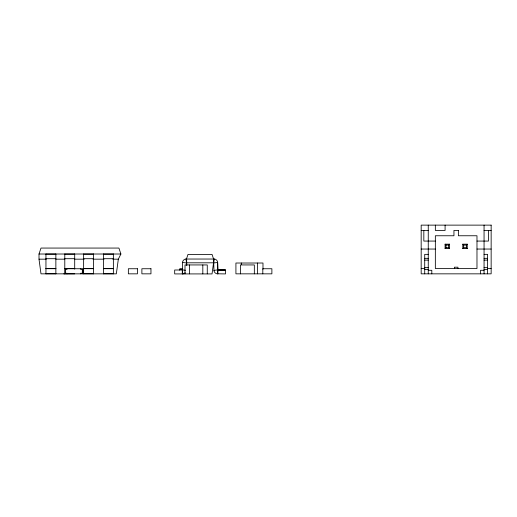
<?xml version="1.0" encoding="UTF-8"?>
<svg xmlns="http://www.w3.org/2000/svg" width="517" height="517" viewBox="0 0 517 517"><rect width="100%" height="100%" fill="white"/><g stroke="black" fill="none" stroke-linecap="round" stroke-linejoin="round"><path stroke-width="0.78" d="M186.818 265.182L186.495 258.894L188.001 254.39L212.041 254.39L213.54 258.894L213.54 262.804L212.041 273.92L174.681 273.92L174.681 270.016L182.398 269.971L182.579 261.906A4.058 4.058 0 0 1 185.448 259.036L214.742 259.036A4.058 4.058 0 0 1 217.612 261.906L217.857 270.01L225.502 270.016L225.502 273.92L216.849 273.784A4.058 4.058 0 0 1 213.98 270.914L213.728 262.81L186.495 262.804L186.327 265.176M182.436 269.9L185.513 270.268M186.346 262.953L182.507 262.449M214.193 258.965L213.689 262.804L213.689 258.894M217.392 273.855L217.896 270.016L217.896 273.92M118.328 259.172L116.344 273.842L40.992 273.842L39.008 259.172L39.008 254.015L40.992 248.063L118.916 248.063L120.9 254.015L118.328 259.172L112.777 259.172M445.092 248.599L445.977 247.714L448.633 247.714L449.519 248.599L445.092 248.599L445.092 244.173L449.519 244.173L449.519 248.599M445.092 244.173L445.977 245.058L448.633 245.058L449.519 244.173M462.805 248.599L463.691 247.714L463.691 245.058L462.805 244.173L467.232 244.173L467.232 248.599L462.805 248.599L462.805 244.173M467.232 248.599L466.347 247.714L466.347 245.058L467.232 244.173M213.838 262.953L217.683 262.449L217.825 269.997L225.502 270.016L217.747 269.861L213.909 270.372M421.174 230.44L428.257 230.44M484.061 230.44L491.15 230.44M435.346 241.071L423.83 241.071L423.83 230.44M476.978 241.071L488.494 241.071L488.494 230.44M463.691 245.058L466.347 245.058M463.691 247.714L466.347 247.714M421.174 249.045L435.346 249.045M476.978 249.045L491.15 249.045M39.008 254.015L120.9 254.015M45.948 254.099L55.862 254.099M64.787 254.099L74.7 254.099M83.625 254.099L93.545 254.099M103.458 254.099L113.372 254.099M428.257 254.358L424.716 254.358L424.716 273.842M484.061 254.358L487.609 254.358L487.609 273.842M424.716 258.345L428.257 258.345M484.061 258.345L487.609 258.345M45.948 258.7L55.862 258.7M64.787 258.7L74.7 258.7M83.625 258.7L93.545 258.7M103.458 258.7L113.372 258.7M39.008 259.172L46.259 259.172M55.926 259.172L64.787 259.172M74.7 259.172L84.219 259.172M92.944 259.172L104.053 259.172M424.716 260.116L428.257 260.116M484.061 260.116L487.609 260.116M424.716 267.644L428.257 267.644M484.061 267.644L487.609 267.644M45.948 268.491L55.862 268.491M64.787 268.491L74.7 268.491M83.625 268.491L93.545 268.491M103.458 268.491L113.372 268.491M421.174 268.53L424.716 268.53M487.609 268.53L491.15 268.53M45.948 268.691L55.862 268.691M64.754 268.743L82.901 268.743L82.901 273.842M83.625 268.691L93.545 268.691M103.458 268.691L113.372 268.691M180.304 269.305L182.003 269.305L182.003 268.743L179.735 268.743L179.735 270.197M424.716 269.415L428.257 269.415M484.061 269.415L487.609 269.415M428.257 270.301L431.805 270.301L431.805 273.842M484.061 270.301L480.519 270.301L480.519 273.842M45.948 273.758L55.862 273.758M83.625 273.758L93.545 273.758M103.458 273.758L113.372 273.758M185.991 258.965L186.495 262.804M182.798 273.855L182.294 270.016L182.294 273.92L183.341 273.784A4.058 4.058 0 0 0 185.157 272.73M484.061 225.128L484.061 273.842M457.933 268.53L457.933 267.199L454.391 267.199L454.391 268.53M448.633 245.058L448.633 247.714M445.977 245.058L445.977 247.714M445.092 225.128L445.092 230.44L435.346 230.44L435.346 225.128M428.257 225.128L428.257 273.842M262.985 269.208L262.985 263.017L235.92 263.017L235.92 273.842L271.884 273.842L271.884 268.743L262.81 268.743L262.81 273.842M257.576 263.017L257.576 273.842M254.338 273.842L254.338 264.937L240.424 264.937L240.424 273.842M241.336 263.017L241.336 264.601M207.272 273.842L207.272 264.937L185.002 264.937L185.002 273.842M202.819 264.937L202.819 273.842M189.461 264.937L189.461 273.842M186.65 258.894L186.65 262.804M113.372 254.015L113.372 273.842M103.458 254.015L103.458 273.842M93.545 254.015L93.545 273.842M83.625 254.015L83.625 273.842M80.633 268.743L80.633 269.305L82.332 269.305L82.332 273.28L80.633 273.28L80.633 273.842M74.7 254.015L74.7 269.157M74.7 273.842L63.798 273.842M67.023 268.743L67.023 269.305L65.323 269.305L65.323 273.28L67.023 273.28L67.023 273.842M64.787 254.015L64.787 273.842M55.862 254.015L55.862 273.842M45.948 254.015L45.948 273.842M491.15 225.128L421.174 225.128L421.174 273.842L491.15 273.842L491.15 225.128M458.379 230.44L453.945 230.44L453.945 235.758L435.346 235.758L435.346 268.53L476.978 268.53L476.978 235.758L458.379 235.758L458.379 230.44M137.438 268.743L128.358 268.743L128.358 273.842L137.438 273.842L137.438 268.743M150.958 268.743L141.884 268.743L141.884 273.842L150.958 273.842L150.958 268.743"/></g></svg>
